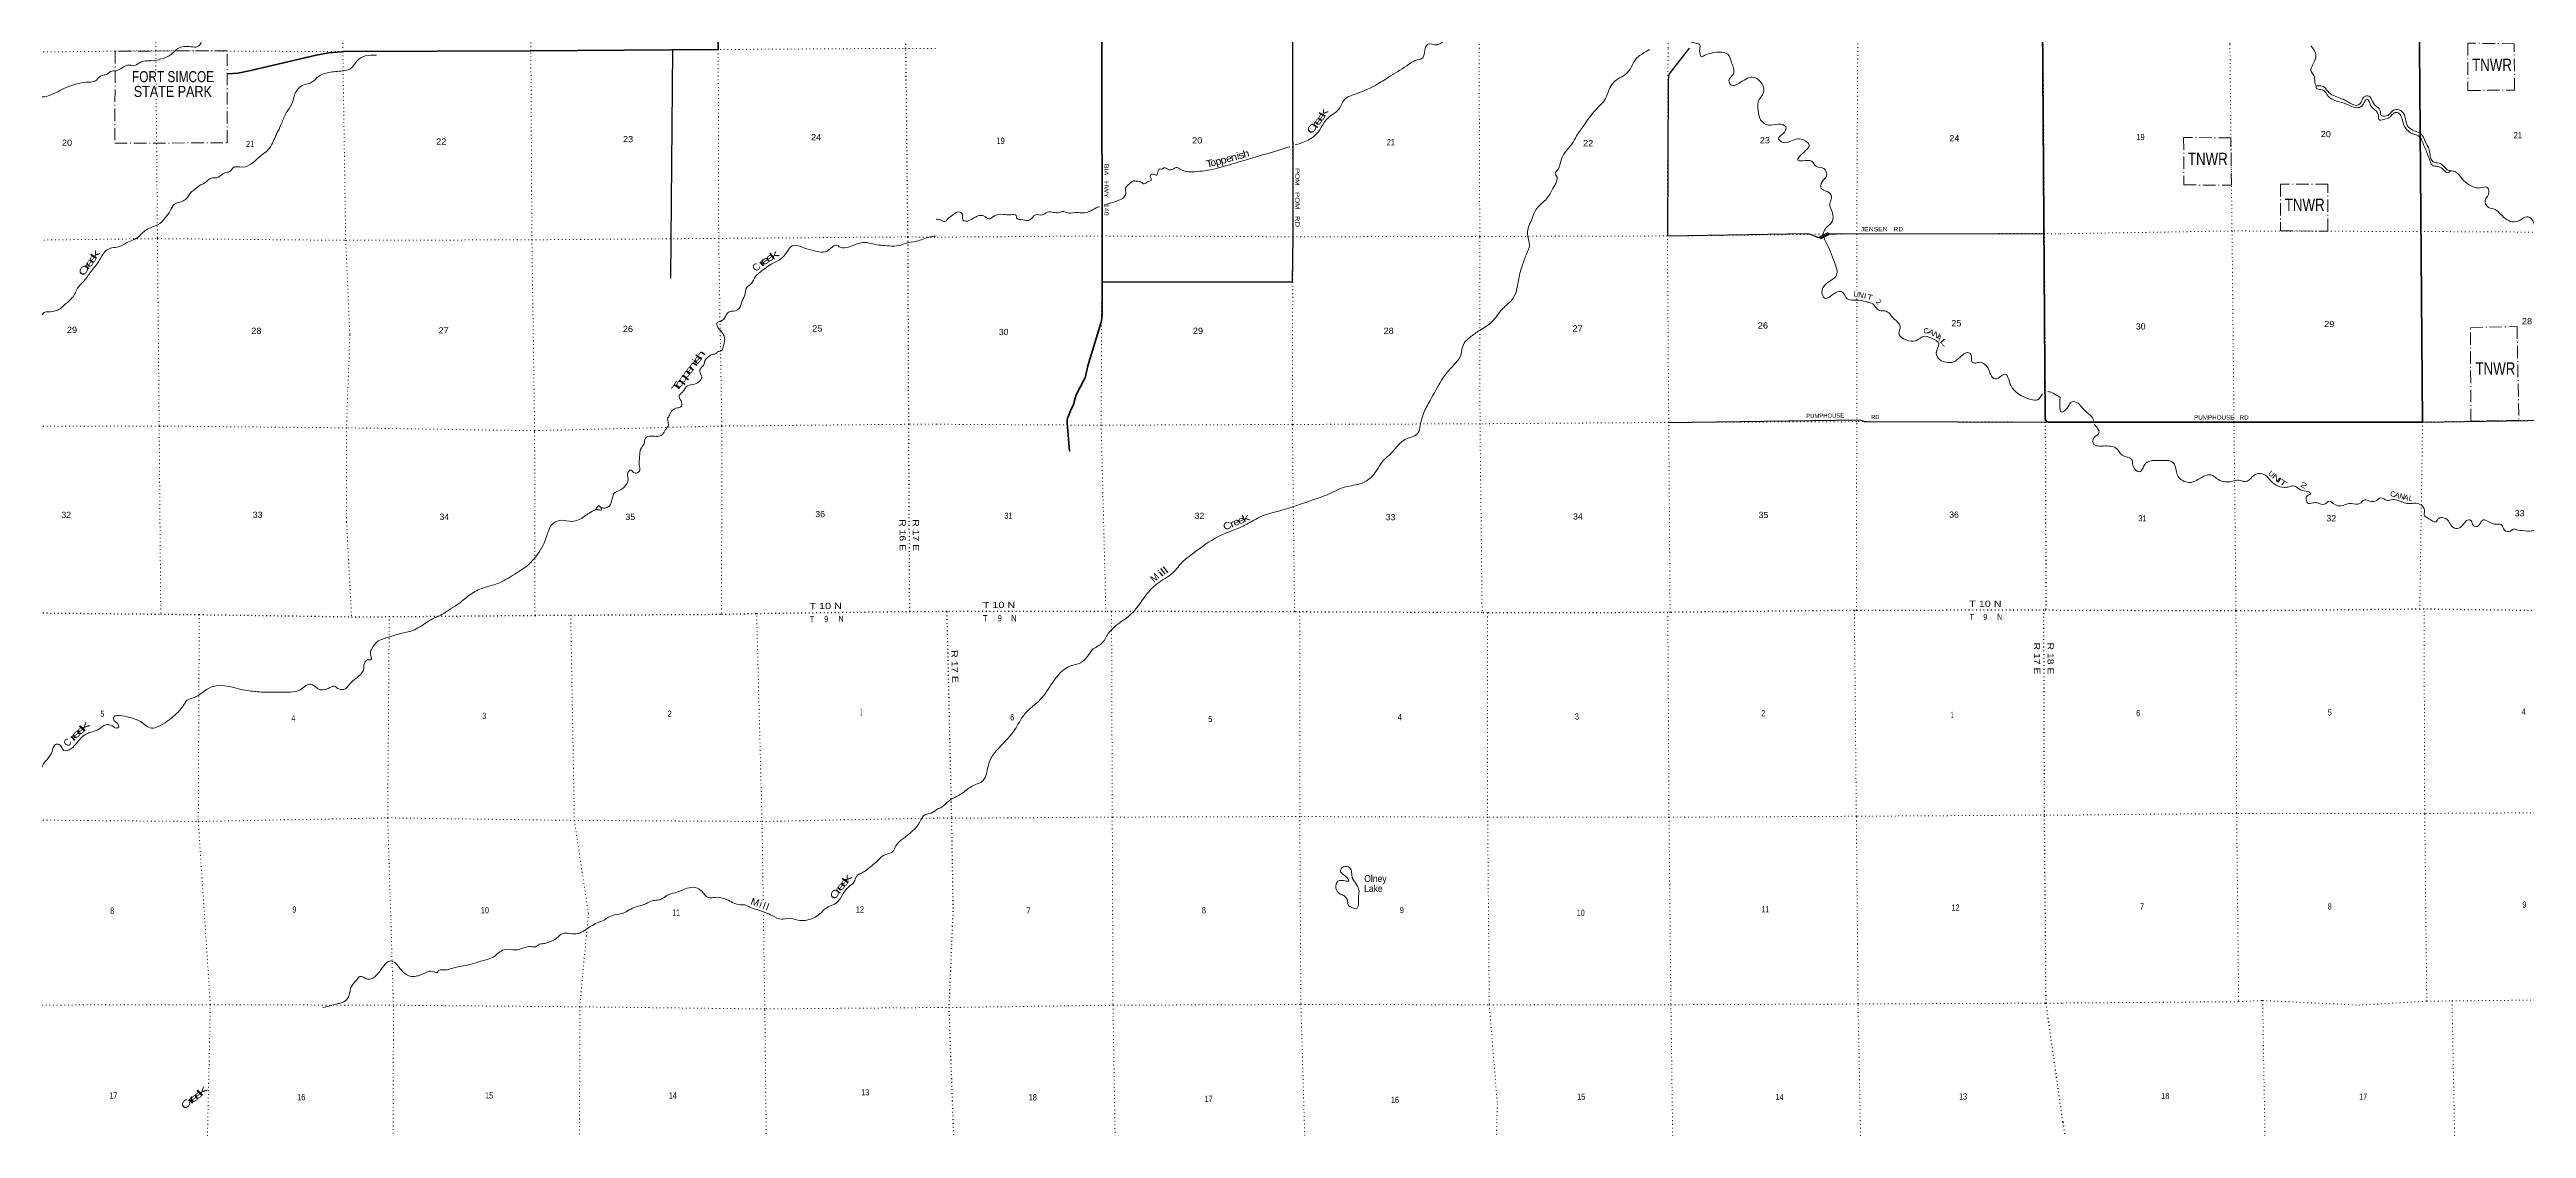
# Model space of a CAD drawing. Header units: feet. Extents: x -2 to 285336, y -549186 to -364975.
# Drawn here: x 38339 to 108175, y -452875 to -422480 of the extents above; entities that cross this region are included whole.
import ezdxf
from ezdxf.enums import TextEntityAlignment as Align

# ---------------------------------------------------------------- set-up
doc = ezdxf.new("R2010")
doc.units = ezdxf.units.FT
doc.header["$LTSCALE"] = 70
doc.linetypes.add('DOT_DASHED', pattern=[7.7, 5, -1.2, 0.3, -1.2])
doc.linetypes.add('DOTTED', pattern=[1.5, 0.3, -1.2])
for name, color, linetype, lineweight in [('26', 7, 'Continuous', 40), ('27', 7, 'Continuous', 13), ('29', 7, 'Continuous', 25), ('31', 7, 'Continuous', 13), ('39', 7, 'Continuous', 13), ('41', 7, 'Continuous', 13), ('44', 7, 'DOT_DASHED', 13), ('6', 7, 'DOTTED', 25), ('7', 7, 'DOTTED', 13)]:
    doc.layers.add(name, color=color, linetype=linetype, lineweight=lineweight)
doc.layers.add('30', color=7, linetype='Continuous')

msp = doc.modelspace()

# ---------------------------------------------------------------- linework, layer by layer
at = {"layer": '26'}
for points in [[(43351.69, -423167.49), (43645.02, -423142.25), (44018.34, -423072.87), (45852.25, -422635.92), (46207.74, -422569.01), (46568.27, -422539.62), (46623.19, -422538.47), (51909.78, -422513.09), (57192.62, -422479.63), (57165.82, -417179.27), (57144.44, -412020.47)], [(67999.46, -411991.47), (68014.22, -429924.82), (68010.82, -430033.43), (68001.44, -430110.65), (67983.57, -430188.42), (67608.66, -431391.06), (67557.85, -431642.72), (67544.49, -431702.67), (67514.42, -431777.69), (67287.83, -432207.31), (67267.79, -432262.26), (67206.99, -432477.23), (67121.64, -432660.71), (67054.28, -432827.99), (67041.26, -432865.25), (67031.52, -432913.02), (67027.62, -432953.97), (67029.19, -433009.12), (67097.87, -433788.96), (67089.8, -433782.97)], [(94467.64, -411898.01), (94608.05, -432880.25), (94610.99, -432902.83), (94620.73, -432922.32), (94656.68, -432954.37), (94700.62, -432973.02), (94759.27, -432979.93), (95024.11, -432982.14)], [(95024.11, -432982.14), (105245.55, -432973.85), (105078.38, -411850.04)]]:
    msp.add_lwpolyline(points, dxfattribs=at)
at = {"layer": '29'}
msp.add_line((55903.48, -422486.47), (55843.52, -428924.39), dxfattribs=at)
for points in [[(68007, -421154.79), (73306.62, -421114.23), (73329.87, -421124.07), (73344.91, -421148.14), (73357.77, -421243.85), (73381.1, -422412.75), (73393.8, -427738.05), (73375.64, -429035.34), (68013.49, -429034.48)], [(84570.51, -422437.01), (84006.6, -423164.43), (83983.86, -423238.27), (83978.48, -423371.59), (83953.88, -427731.3), (87914.27, -427663.04), (87953.66, -427668.84), (87978.46, -427677.12), (88056.82, -427711.27), (88155.12, -427760.6), (88182.92, -427767.37), (88237.5, -427774.12), (88275.4, -427771.13), (88290.8, -427768.49), (88303.2, -427764.36), (88381.01, -427719.61), (88424.24, -427698.93), (88480.6, -427677.12), (88493.4, -427673.36), (88534.56, -427669.26), (88700.1, -427671.1), (94573.15, -427664.94)], [(105245.55, -432973.85), (110586.17, -432891.87), (112497.39, -432884.93), (112515.86, -432879.93), (112530.14, -432868.65), (112545.59, -432842.75), (112585.52, -432685.85), (112689.67, -432448.57), (112715.83, -432413.6), (112737.63, -432387.28), (112812.17, -432336.08), (112866.94, -432303.04), (112905.27, -432288.74), (112944.83, -432279.95), (112974.44, -432278.21), (113005.26, -432278.97), (113089.71, -432290.25)], [(83991.43, -432984.39), (89363.12, -432913.19), (89446.2, -432925.92), (89501.44, -432955.31), (89567.59, -432961.33), (94703.28, -432973.36)]]:
    msp.add_lwpolyline(points, dxfattribs=at)
at = {"layer": '31'}
for p, q in [((88248.93, -427744.12), (88473.03, -427633.31)), ((88473.03, -427633.31), (88506.25, -427700.55))]:
    msp.add_line(p, q, dxfattribs=at)
msp.add_lwpolyline([(88506.25, -427700.55), (88282.14, -427811.35), (88248.93, -427744.12)], dxfattribs=at)
msp.add_lwpolyline([(88259.64, -427747.74), (88469.4, -427644.03), (88495.53, -427696.92), (88285.76, -427800.62)], close=True, dxfattribs=at)
at = {"layer": '39'}
for points in [[(76774.3, -411963.66), (76686.99, -412374.77), (76634.48, -412922.19), (76819.63, -412960.38), (77304.67, -412920), (77769.64, -412736.74), (78188.32, -412553.49), (78431.83, -412589.65), (78554.58, -412629.87), (78699.44, -412764.67), (78705.38, -413068.56), (78721.35, -413467.03), (78765.56, -413692.42), (78707.13, -413875.57), (78280.47, -413853.54), (78018.85, -413823.42), (77962.43, -414010.6), (77745.02, -414177.7), (77567.83, -414421.26), (77752.93, -414608.37), (78020.57, -414702.89), (78141.33, -414692.79), (78205.69, -414813.53), (78483.19, -415552.04), (78503.26, -415729.14), (78485.1, -415872.03), (78672.27, -415878.02), (78895.7, -415771.3), (79141.27, -415664.57), (79280.11, -415728.93), (79463.19, -415940.2), (79392.65, -416244.11), (79293.98, -416415.19), (79332.14, -416654.67), (79261.62, -416884.12), (79080.44, -417055.23), (79170.97, -417155.83), (79470.89, -417014.87), (79702.33, -417045), (79792.78, -417389.11), (79903.36, -417735.24), (79927.38, -418137.73), (79732.14, -418210.23), (79573.08, -418387.37), (79480.38, -418763.74), (79379.73, -418852.31), (79214.64, -419021.41), (78858.37, -419150.3), (78741.58, -419351.58), (78594.63, -419424.07), (78483.91, -419520.7), (78602.6, -419687.71), (78882.39, -419550.78), (79015.19, -419639.3), (79206.22, -420144.39), (79433.59, -420305.33), (79858.27, -420230.75), (80246.74, -420097.82), (80407.74, -420111.87), (80546.57, -420228.56), (80709.6, -420210.4), (80894.83, -419988.98), (81033.72, -419910.46), (81131.88, -420088.69), (81183.57, -420207.2), (81454.31, -420037.13), (81611.3, -420006.9), (81905.07, -420210.09), (81921.11, -420399.26), (82076.03, -420560.22), (82118.22, -420767.5), (82214.82, -420801.68), (82303.45, -420546.07), (82382.02, -420326.69), (82512.84, -420298.48), (82768.43, -420320.55), (82931.47, -420262.14), (83150.8, -420394.91), (83229.22, -420600.17), (83192.95, -420757.15), (83269.37, -420914.11), (83629.53, -421195.76), (83879.1, -421185.63), (84160.87, -421153.36), (84380.21, -421249.9), (84500.87, -421521.56), (84470.54, -421954.26), (84563.03, -422248.06), (84873.08, -422359.78), (84860.8, -422521.68), (84909.05, -422684.68)], [(82321.56, -416424.93), (82338.98, -416515.02), (82113.49, -416768.65), (82022.85, -416982), (81990.59, -417157.1), (81805.38, -417322.17), (81604.05, -417537.56), (81557.72, -417680.46), (81447.02, -417690.56), (81384.68, -417555.73), (81290.08, -417577.9), (81225.64, -417680.55), (81135.06, -417728.87), (81034.38, -417887.89), (80678.11, -418018.8), (80432.5, -418262.37), (80231.11, -418650.84), (80148.47, -419043.3), (79943.11, -419284.85), (79810.23, -419421.74), (79798.05, -419757.83), (79731.53, -420077.83), (79659.06, -420128.17), (79518.19, -420098.02), (79469.85, -420206.7), (79385.26, -420391.88), (79363.08, -420516.66), (79250.37, -420546.87), (79167.84, -420599.22), (79045.04, -420681.77), (78932.33, -420709.97), (78817.57, -420846.85), (78682.71, -420887.14), (78497.52, -420987.81), (78416.96, -421158.89), (78320.32, -421287.72), (77963.96, -421676.23), (77714.27, -422080.81), (77585.4, -422286.11), (77444.5, -422350.55), (77201.17, -422325.3), (77115.02, -422501.99), (77053.94, -422708.88), (76838.57, -422791.45), (76665.45, -422894.13), (76150.12, -423224.32), (75785.77, -423447.8), (75332.87, -423667.28), (75087.31, -423757.91), (74861.86, -423876.71), (74739.03, -424082.02), (74620.24, -424230.97), (74433.02, -424359.82), (74052.48, -424863.05), (73734.43, -425070.42), (73460.86, -425167.32)], [(45587.5, -420254.14), (45439.35, -420422.75), (45178.86, -420537.27), (44980.36, -420527.37), (44751.85, -420563.62), (44411.25, -420742.39), (44198.95, -420919.07), (43976.46, -420959.34), (43754.04, -421049.76), (43708.19, -421256.43), (43552.1, -421489.25), (43365.78, -421591.68), (43247.69, -421746.23), (43089.52, -421920.88), (42895.13, -421987.2), (42702.76, -422061.56), (42622.82, -422260.22), (42512.72, -422396.71), (42332.29, -422400.84), (41953.43, -422451.24), (41765.18, -422617.87), (41540.77, -422728.35), (41200.03, -422796.78), (40981.51, -422804.95), (40861.29, -422863.2), (40763.12, -422919.44), (40534.57, -422921.59), (40388.3, -422991.9), (40217.99, -423076.27), (40061.64, -423100.45), (39965.5, -423172.73), (39845.24, -423200.89), (39749.06, -423247.1), (39632.93, -423363.53), (39448.52, -423397.75), (38803.14, -423548.63), (38568.72, -423667.15), (38302.22, -423781.67), (38089.73, -423807.89), (37879.13, -423741.82), (37716.84, -423824.17), (37580.63, -423914.54), (37370.09, -423894.61), (37229.77, -423912.76), (37051.46, -424009.17), (36875.03, -424015.3), (36696.62, -424031.46), (36376.03, -424180.13), (36239.76, -424234.38), (36059.37, -424274.62), (35915.19, -424403.11), (35748.99, -424565.72), (35626.77, -424627.99), (35476.38, -424614.04), (35133.48, -424562.1), (34660.35, -424580.45), (33866.44, -424597.01), (33461.39, -424551.13), (32895.8, -424384.97), (32468.62, -424270.89), (32203.83, -424158.71), (31967.29, -424192.97), (31792.9, -424219.16), (31661.96, -424201.38)], [(83452.7, -422481.07), (83252.72, -422594.55), (83031.28, -422791.84), (82910.45, -423021.29), (82747.37, -423200.45), (82552.11, -423309.17), (82304.47, -423621.18), (82209.8, -423860.69), (81923.9, -424184.78), (81595.71, -424623.59), (81394.36, -424913.44), (81255.41, -425148.94), (81072.2, -425372.38), (80957.41, -425597.81), (80862.73, -425865.5), (80796.27, -426000.35), (80830.47, -426044.62), (80826.39, -426197.57), (80725.7, -426390.8), (80548.5, -426682.66), (80270.67, -426956.43), (80119.62, -427284.51), (80006.79, -427664.9), (80063.04, -427996.95), (79986.49, -428222.37), (79871.67, -428534.34), (79760.85, -428932.84), (79686.26, -429313.22), (79537.24, -429566.84), (79287.61, -429802.37), (79007.75, -430152.62), (78655.47, -430392.2), (78391.76, -430583.45)], [(102094.33, -422374.84), (102235.79, -422623.61), (102156.56, -422899.95), (102104.56, -423097.57), (102184.44, -423215.26), (102206.46, -423375.84), (102244.32, -423514.12)], [(47557.66, -422635), (47240.7, -422659.16), (47008.19, -422797.09), (46820.01, -423019.9), (46553.45, -423086.27), (46166.57, -423136.67), (45920.1, -423241.15), (45747.88, -423393.73), (45477.33, -423486.19), (45259.11, -423729.08), (45169.24, -424005.99), (45013.19, -424264.89), (44877.24, -424563.9), (44687.3, -424975.29), (44483.24, -425322.5), (44309, -425461.03), (43780.12, -425790.39), (43511.5, -425814.63), (43423.41, -425915), (43319.19, -425943.15), (43221.01, -425983.34), (43052.73, -426091.78), (42930.44, -426093.87), (42798.21, -426164.17), (42704.08, -426244.48), (42595.88, -426294.7), (42437.65, -426419.18), (42325.49, -426505.52), (42193.39, -426686.16), (42115.27, -426738.38), (42011.06, -426776.56), (41862.78, -426834.83), (41740.72, -427021.49), (41602.63, -427222.2), (41382.35, -427418.94), (41139.88, -427517.4), (41003.66, -427607.77), (40847.47, -427754.32), (40504.86, -427929.08), (40278.45, -428039.56), (40094.03, -428063.76), (39945.75, -428132.06), (39749.62, -428405.03), (39527.46, -428708.11), (39333.32, -428971.04), (39223.21, -429093.49), (39127.11, -429199.88), (39057.14, -429354.4), (38979.09, -429468.81), (38792.87, -429647.48), (38546.5, -429828.19), (38366.1, -429864.42), (38191.7, -429886.6), (38069.57, -430013.07), (37819.04, -430077.42), (37315.68, -429975.43), (37087.08, -429941.47), (36946.71, -429915.48), (36726.2, -429943.71), (36204.91, -429927.99), (36052.74, -430082.56), (35848.49, -430277.29), (35473.79, -430446.05), (35273.4, -430524.42), (35018.82, -430556.69), (34706.25, -430703.34), (34574.08, -430823.79), (34257.42, -430918.29), (33944.83, -431050.9), (33636.38, -431285.82), (33419.98, -431392.28), (33187.72, -431629.16), (33049.65, -431835.89), (32941.69, -432080.72), (32727.43, -432283.48), (32511.12, -432454.14), (32292.71, -432548.57), (32024.26, -432715.26), (31853.86, -432725.4), (31755.59, -432703.39), (31674.39, -432732.19)], [(84909.05, -422684.68), (85114.36, -422602.11), (85422.3, -422549.71), (85653.73, -422614.05), (85764.34, -422851.49), (85814.55, -423165.43), (85689.71, -423352.63), (85737.98, -423471.35), (86013.72, -423400.84), (86390.12, -423263.89), (86524.94, -423334.29), (86663.69, -423680.41), (86512.66, -423958.17), (86514.6, -424193.63), (86578.91, -424457.26), (86802.26, -424608.14), (87073.97, -424581.9), (87291.3, -424652.28), (87206.71, -424855.57), (87087.92, -424994.46), (87216.69, -425095.05), (87589.05, -425002.38), (87774.2, -425018.43), (87953.27, -425175.36), (87848.57, -425326.32), (87637.16, -425604.1), (87840.43, -425610.09), (88017.53, -425622.12), (88160.37, -425779.06), (88363.62, -425831.33), (88442.05, -426036.58), (88315.2, -426205.67), (88288.98, -426386.8), (88453.98, -426479.33), (88584.75, -426636.27), (88536.39, -426799.3), (88604.73, -427079.02), (88602.64, -427322.53), (88401.31, -427539.93), (88348.94, -427676.8), (88425.34, -427902.18), (88664.65, -428479.7), (88724.91, -428837.91), (88435.02, -429077.48), (88308.15, -429327.06), (88382.56, -429482), (88752.93, -429308.83), (88901.86, -429326.9), (88996.4, -429475.8), (89342.54, -429540.11), (89600.14, -429592.37), (89710.82, -429624.54), (89934.15, -429829.76), (90093.14, -429843.8), (90342.62, -430065.11), (90517.65, -430276.38), (90481.36, -430477.64), (90680.54, -430658.71), (90960.29, -430682.79), (91177.68, -430559.97), (91382.95, -430602.18), (91608.31, -430775.2), (91537.8, -430990.55), (91580, -431163.62), (91813.42, -431290.34), (92018.71, -431280.23), (92270.34, -431088.97), (92457.53, -431022.51), (92509.85, -431070.8), (92548.01, -431286.12), (92642.6, -431312.26), (92769.4, -431290.09), (92994.75, -431457.07), (93069.16, -431640.19), (93197.92, -431760.9), (93499.85, -431632.02), (93554.16, -431716.54), (93634.6, -431935.88), (94200, -432336.22), (94389.18, -432344.22), (94531.56, -432175.41)], [(102243.72, -423511.91), (102413.33, -423512.17), (102518.83, -423585.33), (102606.61, -423690.87), (102784.93, -423795.36), (103138.89, -423948.09), (103411.75, -424049.48), (103517.41, -423965.84), (103582.12, -423822.35), (103730.68, -423792.49), (103814.39, -423894.06), (103925.13, -424069.69), (104022.63, -424146.97), (104057.79, -424226.98), (104083.24, -424337.26), (104137.81, -424356.73), (104296.26, -424312.69), (104401.63, -424204.92), (104527.96, -424167.27), (104706.26, -424269.76), (104773.07, -424474.05), (104851.81, -424666.13), (105009.96, -424766.84), (105210.27, -424859.02), (105311.14, -425050.85), (105434.96, -425310.77), (105531.29, -425629.31), (105573.88, -425656.96), (105753.35, -425689.07), (105863.29, -425796.36), (105940.55, -425863.82), (106031.5, -425896.95)], [(106031.5, -425896.95), (105951.68, -425954.16), (105825.75, -425855.1), (105665.8, -425772.51), (105512.46, -425738.09), (105475.46, -425672.17), (105367.38, -425381.91), (105243.09, -425081.79), (105173.06, -424945.89), (104972.76, -424853.71), (104751.33, -424677.35), (104649.31, -424389.03), (104537.03, -424253.62), (104446.61, -424264.71), (104329.21, -424376.64), (104155, -424449.01), (104016.19, -424452.62), (104005.25, -424378.37), (103975.65, -424258.08), (103902.25, -424176.51), (103802.66, -424093.22), (103722.09, -423917.23), (103673.31, -423875.58), (103623.55, -423922.39), (103528.81, -424078.29), (103386.4, -424118.13), (103101.5, -424018.89), (102585.67, -423791.63), (102479.38, -423652.13), (102378.21, -423605.05), (102253.06, -423572.32), (102244.32, -423514.12)], [(73305.23, -425216.97), (73303.69, -425217.44), (72081.93, -425586.05), (71661.26, -425708.93), (70989, -425882.18), (70689.12, -425916.47), (70234.3, -425856.21), (70099.47, -425805.94), (70020.96, -425850.23), (69918.32, -425866.36), (69825.75, -425826.13), (69755.31, -425816.09), (69713.04, -425852.33), (69644.61, -425844.29), (69594.28, -425898.65), (69556, -426017.39), (69451.36, -425989.25), (69376.88, -426025.49), (69394.95, -426164.35), (69296.32, -426210.66), (69205.73, -426263.01), (69107.13, -426212.72), (68988.4, -426186.59), (68893.81, -426182.59), (68813.29, -426234.94), (68762.96, -426283.25), (68686.46, -426355.72), (68674.31, -426573.08), (68587.74, -426673.72), (68344.18, -426778.44), (68075.44, -426864.43)], [(106031.5, -425896.95), (106154.49, -425917.64), (106360.16, -426122.34), (106761.54, -426371.02), (106860.25, -426379.93), (107061.21, -426357.51), (107098.03, -426578.23), (107011.1, -426713.92), (107102.15, -426925.98), (107294.01, -426984.07), (107399.65, -427069.3), (107779.04, -427330.29), (108005.78, -427275.41), (108187.88, -427188.87), (108268.6, -427208.04), (108410.14, -427435.59), (108657.99, -427633.77), (108923.93, -427660.86), (109081.67, -427556.51), (109182.74, -427595.55), (109321.67, -427601.99), (109377.34, -427545.05), (109404.28, -427271.33), (109587.01, -427068.18), (109828.49, -426898.53), (109915.98, -426979.95), (110155.21, -427129.98), (110420.73, -427120.88), (110498.8, -427256.69), (110567.32, -427434.82), (110727.08, -427501.33), (111006.93, -427343.3), (111236.58, -427364.77), (111330.87, -427510.44), (111393.54, -427704.73), (111647.89, -427772.16), (112107.2, -427815.1), (112329.17, -427866.82), (112724.54, -427777.82), (112946.97, -427698.86), (113041.37, -427683.7), (113102.06, -427750.28), (113197.53, -428126.19), (113216.56, -428544.14), (113248.59, -428577.43)], [(67001.7, -427072.62), (66915.16, -427042.45), (66814.53, -427068.64), (66651.51, -427068.68), (66468.36, -427064.71), (66327.46, -427139.21), (66144.32, -427135.23), (65961.12, -427288.23), (65777.98, -427274.19), (65604.92, -427223.92), (65590.85, -427157.51), (65439.91, -427135.41), (65238.66, -427125.4), (64981.04, -427165.72), (64822.01, -427250.29), (64691.22, -427169.82), (64542.3, -427157.79), (64338.99, -427258.47), (64117.59, -427300.79), (64075.36, -427204.2), (64075.39, -427123.7), (64011.01, -427061.33), (63797.65, -427143.9), (63648.67, -427266.7), (63584.25, -427327.09), (63453.45, -427280.84), (63334.75, -427257.48)], [(67943.64, -426906.34), (67849.04, -426939.57), (67645.73, -427044.27), (67478.67, -427080.54), (67309.62, -427070.52), (67080.18, -427088.7), (67001.7, -427072.62)], [(63333.32, -427728.69), (63161.88, -427758.13), (62785.11, -427878.75), (62488.46, -427933.1), (62290.06, -428001.44), (62007.38, -428011.65), (61552.21, -427957.77), (61339.63, -427913.77), (60864.64, -428044.48), (60640.1, -428050.64), (60509.7, -427988.53), (60309.39, -428125.08), (60098.96, -428189.41), (59844.27, -428133.4), (59693.85, -428097.39), (59517.34, -428031.3), (59278.73, -428007.37), (59132.59, -428177.99), (58954.41, -428376.72), (58707.98, -428517.31), (58331.41, -428788.39), (58241.3, -428876.72), (58127.27, -429069.39), (58017.11, -429157.73), (57933.24, -429416.58), (57845.27, -429613.25), (57811.34, -429731.63), (57623.03, -429850.12), (57496.74, -429866.25), (57410.68, -429978.65), (57256.5, -430137.24), (57166.33, -430171.4), (57184.55, -430309.82), (57305.02, -430452.18), (57375.44, -430648.74), (57331.6, -430857.42), (57275.61, -430969.8), (57193.43, -430989.91), (57127.34, -431040.11), (57037.15, -431068.26), (56892.91, -431154.61), (56818.85, -431246.95), (56784.91, -431365.33), (56684.82, -431481.76), (56693.01, -431618.17), (56731.19, -431686.36), (56675.22, -431812.79), (56524.97, -431905.17), (56324.53, -431949.43), (56178.42, -432138.11), (56088.32, -432234.46), (56142.64, -432380.88), (56156.86, -432529.33), (56030.62, -432577.56), (55904.38, -432637.82), (55818.36, -432780.32), (55766.36, -432886.68), (55786.62, -433051.18), (55708.61, -433187.65), (55612.55, -433330.15), (55488.31, -433380.38), (55291.82, -433368.47), (55143.53, -433426.75), (55099.63, -433585.26), (55001.58, -433739.8), (54975.78, -433940.44), (54964.06, -434185.2), (54978.29, -434343.68), (54906.2, -434405.92), (54805.94, -434393.95), (54719.64, -434323.79), (54643.54, -434394.05), (54653.84, -434606.7), (54535.81, -434811.41), (54419.63, -434895.74), (54259.35, -434982.11), (54209.39, -435106.53), (54113.46, -435343.32), (53991.23, -435397.57), (53881.47, -435384.35)], [(78391.76, -430583.45), (78222.64, -430754.56), (78107.8, -431138.98), (77932.63, -431364.43), (77701.1, -431632.15), (77286.28, -432326.57), (77098.99, -432686.86), (76984.15, -433079.33), (76917.67, -433288.65), (76513.07, -433492.02), (76333.9, -433665.14), (76132.56, -433890.59)], [(94676.01, -432114.91), (94741.45, -432124.76), (94918.53, -432213.27), (95024.39, -432280.04)], [(95023.67, -432279.59), (95081.87, -432696.46), (95255.71, -432534.97), (95362.79, -432401.05), (95445.31, -432402.11), (95742.3, -432672.1), (95960.21, -432890.72), (95970.94, -432928.2)], [(95984.52, -433037.25), (96067.64, -433126.71), (96121.9, -433290.94), (95974.56, -433423.31), (95978.71, -433604.2), (96142.26, -433650.56), (96532.95, -433676.21), (96618, -433721.46), (96777.17, -433908.6), (97056.55, -434050.13), (97076.27, -434186.61), (97101.18, -434250.65), (97265.63, -434373.4), (97351.24, -434296.02), (97412.09, -434166.65), (97561.9, -434072.44), (97815.29, -434059.46), (98216.45, -434119.17), (98290.93, -434291.2), (98331.11, -434455.59), (98482.02, -434624.73), (98657.71, -434676.98), (98882.36, -434616.09), (99279.01, -434464.75), (99361.98, -434504), (99491.87, -434596.99), (99868.76, -434646.92), (100059.5, -434610.55), (100233.03, -434650.76), (100359.22, -434601.06), (100534.49, -434448.25), (100820.55, -434475.11), (100928.55, -434588.45), (101341.78, -434818.9), (101478.36, -434797.22), (101608.84, -434769.58), (101805.36, -434881.9), (102025.38, -434939.68), (102092.38, -434989.16), (102016.44, -435034.27), (101963.5, -435151.48), (102027.25, -435267.35), (102216.05, -435237.02), (102353.39, -435279.67), (102508.27, -435273.86), (102612.11, -435206.32), (102723.53, -435269.36), (103003.89, -435324.43), (103172.26, -435268.21), (103424, -435285.4), (103510.07, -435246.21), (103619.75, -435162.52), (103748.97, -435199.23), (103945.99, -435182.88), (104061.83, -435109.17), (104251.84, -435181.36), (104400.47, -435157.53), (104567.84, -435187.77), (104900.88, -435272.38), (105106.05, -435265.99), (105243.85, -435346.83), (105301.64, -435468.79), (105297.31, -435613.59), (105423.06, -435696.58), (105617.28, -435784.8), (105702.68, -435689.33), (105805.06, -435668.04), (105973.1, -435754.56), (106069.48, -435906.24), (106180.92, -435971.3), (106345.31, -435919.14), (106548.33, -435729.83), (106600.78, -435741.29), (106652.42, -435853.27), (106761.9, -435922.37), (106871.46, -435828.63), (106956.86, -435733.16), (107096.19, -435773.77), (107324.55, -435855.57), (107461.46, -435862.03), (107555.87, -436017.75), (107727.25, -436045.93), (107801.1, -435994.81), (107920.12, -436019.58)], [(76150.68, -433876.5), (75961.45, -434041.57), (75629.22, -434502.52), (75343.37, -434691.77), (74850.25, -434808.63), (74383.27, -435012.02), (74039.07, -435140.91), (73024.63, -435471.22), (72450.98, -435656.52), (72044.37, -435882.03), (71629.72, -436053.2), (71188.9, -436256.58), (70524.6, -436717.62), (70305.17, -436892.76), (70007.2, -437226.92), (69576.41, -437522.87), (69248.25, -437855.02), (68827.45, -438390.46), (68187.27, -438936.01), (68002.02, -439213.79), (67738.31, -439392.97), (67601.4, -439580.17), (67408.13, -439755.31), (67128.36, -439845.94), (66625.06, -440306.94), (66262.63, -440804.12), (65996.9, -441035.63), (65781.48, -441271.15), (65525.74, -441687.8), (65048.59, -442215.2), (64871.4, -442470.84), (64762.6, -442843.18), (64665.92, -443068.61), (64370.02, -443219.62), (64076.12, -443429), (63651.38, -443682.69), (63491.87, -443825.4), (63377.11, -443870.78)], [(53749.22, -435429.42), (53554.34, -435540.28), (53271.88, -435719.02), (53055.42, -435773.32), (52778.71, -435739.39), (52536.23, -435827.82), (52388.2, -436090.73), (52256.33, -436443.9), (52098.27, -436700.8), (51850.02, -436983.83), (51453.4, -437256.92), (50970.57, -437526.06), (50569.74, -437644.68), (50203.09, -437833.5), (49900.66, -438074.44), (49648.25, -438239.11), (49329.72, -438431.91), (49193.47, -438494.18), (48971.08, -438620.72), (48572.4, -438847.67), (48233.68, -438934.15), (47800.8, -439064.83), (47606.42, -439141.19), (47430.25, -439349.95), (47390.33, -439486.4), (47396.58, -439672.97), (47302.36, -439675.04), (47214.27, -439773.39), (47188.43, -439953.97), (47122.41, -440066.36), (46820.02, -440335.38), (46637.79, -440506.02), (46471.36, -440482.06), (46365.01, -440411.91), (46194.68, -440480.23), (45891.95, -440484.43), (45697.31, -440358.17), (45567.05, -440400.38), (45404.8, -440520.86), (45142.24, -440583.21), (44777.36, -440587.46), (44254.07, -440577.76), (44125.74, -440565.81), (43919.21, -440541.87), (42916.63, -440434.17), (42762.35, -440512.51), (42519.98, -440683.19), (42387.73, -440745.47), (42223.42, -440809.77), (42105.33, -440970.34), (41865.09, -441237.32), (41658.79, -441401.96), (41400.36, -441554.6), (41213.95, -441594.84), (40898.95, -441408.46), (40602.08, -441296.31), (40303.28, -441240.32), (40164.98, -441272.51), (40139.01, -441340.74), (40211.29, -441426.96), (40273.53, -441497.14), (40287.66, -441565.34), (40221.54, -441597.48), (40103.16, -441531.35), (39922.69, -441505.38), (39746.4, -441615.84), (39347.64, -441778.59), (39113.35, -442005.44), (38939.15, -442180.09), (38742.73, -442224.36), (38610.19, -442055.92), (38501.93, -442058), (38409.96, -442256.67), (38251.88, -442499.52), (38115.84, -442728.31), (38037.95, -442963.09), (37905.7, -443019.34), (37777.47, -443087.64), (37528.81, -443047.67), (37416.75, -443212.25), (37314.73, -443390.87), (37102.42, -443553.51), (36826.1, -443832.54), (36810.07, -443840.58), (36505.66, -444099.57), (36309.23, -444141.83), (36150.72, -444045.63), (35779.76, -444003.74), (35567.46, -444168.38), (35333.06, -444306.96), (35170.77, -444387.31)], [(53881.47, -435384.35), (53822.74, -435335.48), (53776.68, -435375.63), (53748.67, -435425.81), (53782.79, -435449.86), (53846.94, -435449.82), (53887.05, -435457.82), (53895, -435403.65), (53880.94, -435383.59)], [(107920.12, -436019.58), (108200.13, -436044.49), (108449.21, -436007.44), (108557.48, -435974.02), (108661.76, -436113.55), (108780.14, -436084.04), (108902.2, -436026.34), (109103.41, -436024.01), (109372.88, -436008.84), (109734.93, -436165.49), (109932.94, -436233.57), (110056.33, -436117.56), (110198.69, -436073.69), (110402.19, -436095.47), (110712.61, -436140.14), (110842.76, -436255.24), (111048.03, -436256.89), (111344.75, -436333.88), (111579.69, -436461.84), (111692.2, -436446.47), (111941.93, -436463.7), (112162.82, -436254.08), (112279.15, -436051.69), (112565.83, -435791.06), (112873.95, -435640.74), (112942.02, -435611.81)], [(63377.31, -443870.65), (63196.59, -443990.25), (63022.22, -444032.49), (62878.13, -444239.22), (62705.99, -444462.02), (62323.46, -444777.24), (62201.34, -444913.74), (62123.35, -445072.28), (61910.94, -445158.68), (61702.63, -445317.3), (61456.3, -445528.11), (61278.03, -445656.62), (61095.73, -445769.08), (61017.75, -445935.65), (60905.61, -446038.03), (60717.42, -446254.82), (60517.28, -446527.79), (60328.94, -446618.19), (60192.71, -446702.54), (60006.47, -446871.18), (59840.18, -446961.56), (59441.27, -447009.97), (59154.5, -446955.98), (58982.11, -446980.17), (58715.34, -446880.03), (58308.14, -446719.79), (58133.64, -446661.72), (57945.08, -446579.59), (57814.75, -446575.66), (57425.61, -446421.43), (57116.79, -446365.46), (56914.3, -446371.6), (56727.62, -446195.18), (56547.05, -446088.96), (56314.5, -446109.17), (55985.86, -446233.77), (55741.37, -446314.17), (55587.12, -446414.58), (55478.89, -446442.74), (55330.56, -446464.9), (55150.22, -446545.26), (54727.38, -446693.99), (54553.08, -446794.41), (54290.52, -446858.78), (54100.14, -446925.1), (53971.93, -447005.43), (53781.57, -447083.8), (53603.25, -447180.21), (53418.95, -447296.69), (53240.63, -447387.08), (52998.03, -447381.21), (52791.54, -447389.37), (52667.36, -447485.75), (52555.2, -447570.08), (52406.91, -447628.35), (52304.7, -447664.53), (52150.35, -447684.69), (52038.17, -447756.99), (51901.83, -447751.05), (51715.43, -447789.29), (51470.9, -447847.63), (51196.21, -447831.75), (51033.91, -447902.07), (50865.67, -448036.6), (50490.92, -448167.24), (50114.14, -448277.82), (49717.28, -448356.31), (49472.75, -448410.64), (49286.36, -448458.91), (49286.36, -448462.92), (49125.95, -448450.98), (48967.6, -448475.16), (48741.17, -448571.6), (48608.87, -448593.75), (48470.51, -448575.79), (48257.79, -448417.43), (48091.14, -448220.93), (47922.65, -448158.85), (47804.47, -448243.18), (47656.35, -448435.87), (47516.22, -448598.46), (47303.79, -448670.82), (47085.16, -448596.73), (47001.08, -448691.08), (46850.95, -448875.74), (46811.03, -449016.2), (46741.11, -449214.86), (46588.89, -449331.32), (46480.66, -449357.47), (46214.1, -449433.87), (46043.73, -449466.08)], [(75265.17, -446179.16), (75188.75, -446006.11), (75078.11, -445831.05), (75049.99, -445660), (75001.73, -445535.23), (74812.56, -445509.12), (74734.03, -445629.89), (74812.49, -445718.42), (74935.22, -445829.08), (74973.43, -445905.54), (74892.93, -445905.56), (74663.49, -445911.66), (74609.09, -446102.86), (74707.66, -446255.79), (74832.42, -446316.13), (74939.03, -446475.09), (74965.16, -446591.81), (75077.84, -446662.21), (75188.53, -446678.29), (75236.85, -446609.85), (75244.94, -446481.05), (75265.17, -446179.16)]]:
    msp.add_spline(points, degree=3, dxfattribs=at)
at = {"layer": '44'}
for points in [[(106521.21, -422299.84), (106526.13, -423630.49), (107841.85, -423624.59), (107827.19, -422314.53)], [(43343.41, -422511.54), (40188.08, -422526.38), (40179.91, -425120.91), (43343.42, -425104.55)], [(99838.87, -424965.87), (98509.03, -424957.65), (98515.7, -426293.86), (99856.36, -426300.13)], [(101236.32, -426269.35), (101240.94, -427589.46), (102570.76, -427593.64), (102573.62, -426271.4)], [(106609.11, -432952.92), (106595.65, -430307.54), (107910.52, -430283.53), (107958.63, -432928.08)]]:
    msp.add_lwpolyline(points, close=True, dxfattribs=at)
at = {"layer": '6'}
for points in [[(62591.9, -438309.09), (62565.13, -433036.82), (62542.37, -427758.53), (62483.48, -422448.16), (62474.76, -417179.9), (62499.41, -415938.52), (62457.02, -412004.63)], [(94467.63, -411898.01), (94503.43, -417081.76), (94539.33, -422408.45), (94573.15, -427664.94), (94607.88, -432973.8), (94626.75, -438275)], [(31681.9, -438330.86), (31911.13, -438338.7), (36183.54, -438333.97), (37312.31, -438343.28), (41474.51, -438386.76), (42559.17, -438398.11), (46853.72, -438459.57), (47916.3, -438456.88), (52026.28, -438420.15), (53032.73, -438415.5), (57287.06, -438388.71), (58275.44, -438366.01), (62591.9, -438309.09), (63363.86, -438307.15)], [(95045.98, -438282.41), (94626.75, -438275), (94568.38, -438277.03), (89287.37, -438280.43), (89224.98, -438280.45), (84030.49, -438336.15), (83966.09, -438342.2), (78882.31, -438351.59), (78729.36, -438343.58), (73593.26, -438324.8), (73442.32, -438316.79), (68282.06, -438316.14), (68121.06, -438312.15), (63635.01, -438315.34), (63363.86, -438307.15)], [(63635.01, -438315.34), (63767.96, -444137.48), (63809.38, -446751.71), (63693.77, -449468.62), (63875.29, -454485.75), (63912.66, -457156.33), (63892.77, -457715.67)], [(95105.46, -452694.18), (94631.19, -449345.78), (94586.63, -444046.87), (94568.38, -438277.03)], [(126727.97, -438179.7), (126559.46, -438178.73), (126450.79, -438177.97), (121295.69, -438213.34), (121197.2, -438222.52), (115920.09, -438150.74), (110619.62, -438314.44), (110533.13, -438317.45), (105287.67, -438245.73), (105167.49, -438246.69), (99984.4, -438296.46), (95045.98, -438282.41)], [(95105.46, -452694.18), (95391.59, -454726.09), (95417.32, -457606.79)]]:
    msp.add_lwpolyline(points, dxfattribs=at)
at = {"layer": '7'}
msp.add_line((41342.26, -423446.51), (41343.38, -423573.12), dxfattribs=at)
for points in [[(52026.28, -438420.15), (52015.64, -433218.09), (51938.62, -427839.53), (51909.78, -422513.09), (51868.93, -417202.71), (51855.96, -412032.89)], [(57144.44, -412020.47), (57173.84, -417183.28), (57192.62, -422479.63), (57205.41, -427800.05), (57292.34, -433086.33), (57287.06, -438388.71)], [(67999.46, -411991.47), (68003.71, -417160.1), (68008.07, -422454.38), (68010.15, -427734.08), (67989.94, -433063.58), (68121.06, -438312.15)], [(73442.32, -438316.79), (73379.63, -433042.04), (73393.68, -427755.66), (73380.86, -422400.7), (73330.45, -417183.52), (73315.52, -411975.14)], [(78653.57, -411957.51), (78637.63, -417180.12), (78643.96, -422446.84), (78664.37, -427769.9), (78670.71, -433022.54), (78729.36, -438343.58)], [(84030.49, -438336.15), (83991.43, -432984.39), (83953.88, -427731.3), (83972.5, -422437.37), (83964.95, -417120.44), (83911.36, -411938.94)], [(89185.71, -411919.1), (89284.22, -417060.6), (89320.57, -422421.23), (89292.58, -427674.61), (89292.14, -429256.77)], [(99796.03, -411875.52), (99809.01, -416947.31), (99813.31, -422334.35), (99873.78, -427590.4), (99928.66, -432981.11), (99984.4, -438296.46), (100003.6, -443999.71), (100060.35, -449304.47)], [(105167.49, -438246.69), (105245.55, -432973.85), (105203.58, -427606.22), (105160.44, -422291.29), (105119.47, -417129.59), (105078.38, -411850.04)], [(41201.02, -412053.93), (41289.05, -417135.24), (41333.99, -422511.82), (41339.62, -423147.96)], [(46547.7, -412041.56), (46542.02, -417262.29), (46608.89, -422538.54), (46687.84, -427854.91), (46805.51, -430521.08), (46710.6, -433137.22), (46711.98, -435791.41), (46853.72, -438459.57)], [(63317.01, -422446.75), (62409.18, -422445.37), (57192.62, -422479.63), (51909.78, -422513.09), (46608.89, -422538.54), (41333.99, -422511.82), (36127.38, -422571.31), (31660.22, -422571.19)], [(41346.06, -423875.62), (41380.84, -427806.14), (41429.67, -433086.42), (41474.51, -438386.76)], [(31667.61, -427940.54), (36077.99, -427871.72), (41380.84, -427806.14), (46687.84, -427854.91), (51938.62, -427839.53), (57205.41, -427800.05), (62542.37, -427758.53), (63334.86, -427765.64)], [(95002.19, -427669.95), (94573.15, -427664.94), (89288.27, -427672.46), (83953.88, -427731.3), (78664.38, -427745.75), (73392.61, -427754.58), (68011.23, -427731.93), (63334.86, -427765.64)], [(126669.28, -427511.43), (126473.23, -427492.5), (121215.75, -427549.15), (115882.95, -427620.15), (110557.6, -427633.96), (105204.66, -427606.22), (99873.78, -427590.4), (95002.19, -427669.95)], [(89292.07, -429495.96), (89291.1, -433009.68), (89287.37, -438280.43)], [(95024.11, -432982.14), (94607.88, -432974.87), (89291.5, -432962.46), (83991.43, -432984.39), (78670.71, -433022.54), (73379.63, -433042.04), (67989.94, -433063.58), (63349.35, -433036.08)], [(95024.11, -432982.14), (99927.58, -432978.95), (105253.98, -432972.44), (110579.89, -432892), (115947.8, -432886.33), (121226.8, -432786.26), (126518.14, -432817.5), (126698.44, -432811.34)], [(63349.35, -433036.08), (62565.13, -433036.82), (57292.34, -433086.33), (52015.64, -433218.09), (46710.6, -433137.22), (41429.67, -433086.42), (36112.7, -433087.81), (31674.68, -433084.21)], [(42559.17, -438398.11), (42532.51, -444228.13), (42871.9, -449389.86), (42756.4, -454724.41), (42664.15, -457764.73)], [(47932.87, -457754.38), (48023.21, -454698.98), (48034.5, -449404.62), (47873.4, -444126.42), (47916.3, -438456.88)], [(53032.73, -438415.5), (53136.33, -444197.29), (53532.62, -446817.13), (53289.37, -449449.42), (53280.08, -454741.77), (53220.09, -457742.78)], [(58460.2, -446432.96), (58427.26, -444228.02), (58275.44, -438366.01)], [(68282.06, -438316.14), (68302.32, -444104.09), (68322.73, -449405.02), (68405.58, -454571.09), (68752.57, -457701.69)], [(73593.26, -438324.8), (73589.37, -444088.61), (73619.85, -449383.5), (73775.13, -454599.87), (74083.89, -457685.18)], [(78882.31, -438351.59), (78886.47, -444107.35), (78931.04, -449392.17), (79159.57, -452183.45), (79084.28, -454709.16), (79363.08, -457667.6)], [(83966.09, -438342.2), (83998.43, -444108.02), (84053.06, -449390.82), (84123.81, -454633.38), (84560.56, -457649.12)], [(89868.24, -457629.04), (89430.97, -454662.17), (89330.05, -449369.31), (89281.46, -444080.47), (89224.98, -438280.45)], [(105364.62, -449291.5), (105306.03, -444000.83), (105287.67, -438245.73)], [(31690.2, -444363.6), (31972.93, -444351.23), (37207.47, -444183.38), (42532.51, -444228.13), (47873.4, -444126.42), (53136.33, -444197.29), (58427.26, -444228.02), (63379.87, -444127.97)], [(95069.79, -444050.53), (94586.63, -444046.87), (89281.46, -444080.47), (83998.43, -444108.02), (78886.47, -444107.35), (73589.37, -444088.61), (68302.32, -444104.09), (63767.96, -444137.48), (63379.87, -444127.97)], [(126520.18, -443870.59), (121198.23, -443919.95), (115894.07, -443942.97), (110610.11, -443971.79), (105306.03, -444000.83), (100003.6, -443999.71), (95069.79, -444050.53)], [(58529.53, -457729.91), (58562.64, -454493.64), (58506.17, -449510.29), (58464.87, -446745.4)], [(63394.56, -449468.25), (58506.17, -449510.29), (53289.37, -449449.42), (48034.5, -449404.62), (42871.9, -449389.86), (37500.82, -449401.32), (32097.68, -449424.83), (31697.17, -449428.1)], [(63394.56, -449468.25), (63693.77, -449468.62), (68322.73, -449405.02), (73619.85, -449383.5), (78931.04, -449392.17), (84053.06, -449390.82), (89330.05, -449369.31), (94631.19, -449345.78), (95091.63, -449342.26)], [(95091.63, -449342.26), (100060.35, -449304.47), (100736.11, -449272.55), (103446.2, -449402.1), (105364.62, -449291.5), (106076.88, -449283.28), (110648.28, -449236.55), (111401.08, -449254), (114112.19, -449299.11), (115938.2, -449201.64), (116700.78, -449194.85), (121280.77, -449194.26), (122025.27, -449189.69), (126578.84, -449167.29), (126788.37, -449156.14)], [(100736.11, -449272.55), (100830.33, -454683.43), (100858.95, -457583.56)], [(106076.88, -449283.28), (106178.04, -454599.59), (106194.35, -457559.61)]]:
    msp.add_lwpolyline(points, dxfattribs=at)

# ---------------------------------------------------------------- texts
at = {"layer": '27'}
for s, rotation, width, p in [('BIA   HWY   140', 270.047, 1.25, (68076.37, -425698.53)), ('PUMPHOUSE   RD', 0.046, 1.1, (98802.35, -432904.9))]:
    msp.add_text(s, height=120, rotation=rotation, dxfattribs=dict(at, width=width)).set_placement(p)
at = {"layer": '30'}
for s, rotation, width, p in [('POM   POM   RD', 270.137, 1.35, (73459.22, -425819.2)), ('JENSEN   RD', 0.06, 1.2, (89405.16, -427600.36)), ('RD', 359.866, 0.8, (89700.07, -432891.64))]:
    msp.add_text(s, height=120, rotation=rotation, dxfattribs=dict(at, width=width)).set_placement(p)
msp.add_text('PUMPHOUSE', height=120, rotation=0.759, dxfattribs=at).set_placement((87871.05, -432862.96))
at = {"layer": '41'}
for s, height, rotation, width, p in [('C', 200, 52.407, 1.55, (74010.93, -424764.47)), ('r', 200, 57.21, 1.75, (74105.9, -424652.9)), ('e', 200, 57.21, 1.55, (74182.2, -424546.84)), ('e', 200, 55.196, 1.65, (74270.65, -424430.33)), ('k', 200, 59.771, 1.7, (74341.7, -424309.03)), ('T', 200, 12.742, 1.25, (71062.9, -425784.94)), ('p', 200, 14.167, 1.15, (71316.61, -425720.25)), ('p', 200, 14.167, 1.15, (71458.46, -425685.24)), ('e', 200, 15.196, 1.1, (71613.71, -425642.7)), ('n', 200, 15.371, 1.2, (71753.9, -425604.4)), ('s', 200, 15.704, 1.3, (71965.54, -425545.83)), ('h', 200, 15.704, 1.15, (72102.82, -425506.37)), ('C', 200, 52.673, 1.5, (39377.34, -428764.8)), ('r', 200, 54.444, 1.85, (39473.43, -428640.54)), ('e', 200, 53.753, 1.7, (39545.52, -428543.97)), ('e', 200, 53.764, 1.7, (39626.47, -428426.28)), ('k', 200, 54.55, 1.9, (39706.71, -428307.71)), ('r', 200, 41.82, 2.1, (58491.66, -428553.41)), ('e', 200, 34.386, 1.65, (58573.34, -428505.47)), ('e', 200, 34.607, 1.65, (58698.61, -428418.17)), ('k', 200, 35.258, 1.85, (58828.06, -428344.6)), ('I', 150, 348.462, 1.2, (89515.45, -429492.77)), ('T', 150, 345.652, 1.3, (89645.62, -429524.88)), ('C', 150, 354.673, 0.85, (91240.74, -430473.11)), ('A', 150, 337.855, 1.25, (91361.63, -430509.26)), ('N', 150, 330.191, 1.35, (91504.73, -430586.18)), ('L', 150, 312.106, 2, (91695.89, -430781.96)), ('p', 200, 53.539, 1.8, (56355.66, -431683.56)), ('e', 200, 53.539, 1.7, (56450.19, -431562.01)), ('n', 200, 53.47, 1.8, (56545.01, -431447.16)), ('i', 200, 54.47, 1.5, (56623.19, -431330.88)), ('s', 200, 54.401, 1.95, (56686.27, -431261.33)), ('h', 200, 54.401, 1.75, (56774.91, -431142.56)), ('T', 200, 55.608, 1.85, (56104.03, -432028.68)), ('o', 200, 55.608, 1.6, (56166.21, -431949.98)), ('p', 200, 53.539, 1.8, (56259.05, -431817.23)), ('N', 150, 322.072, 1.6, (101075.97, -434609.28)), ('I', 150, 326.027, 1.85, (101167.05, -434677.98)), ('T', 150, 326.264, 1.8, (101276.2, -434753.15)), ('2', 150, 333.153, 1.7, (101863.43, -434821.83)), ('C', 150, 350.853, 0.9, (104399.6, -435076.04)), ('A', 150, 345.776, 1.1, (104512.67, -435105.53)), ('N', 150, 345.714, 1.05, (104651.08, -435142.85)), ('L', 150, 347.46, 1.05, (104899.44, -435197.12)), ('r', 200, 22.379, 1.4, (71720.79, -435931.48)), ('e', 200, 22.483, 1.25, (71834.86, -435878.75)), ('e', 200, 22.483, 1.25, (71969.3, -435826.29)), ('k', 200, 24.184, 1.5, (72104.8, -435768.65)), ('C', 200, 23.458, 1.2, (71581.72, -435987.52)), ('i', 200, 38.801, 1.65, (69724.47, -437311.86)), ('l', 200, 38.241, 1.55, (69796.57, -437263.72)), ('l', 200, 38.241, 1.55, (69870.44, -437215.11)), ('r', 200, 44.703, 2.25, (39078.1, -441918.26)), ('e', 200, 43.449, 2, (39164.01, -441823.83)), ('e', 200, 41.985, 1.9, (39276.53, -441727.69)), ('k', 200, 46.345, 2.25, (39392.62, -441617.1)), ('C', 200, 57.134, 1.4, (60559.86, -446330.54)), ('r', 200, 57.576, 1.75, (60644.99, -446216.57)), ('e', 200, 49.562, 1.85, (60725.25, -446111.76)), ('e', 200, 49.837, 1.85, (60820.71, -445999.65)), ('k', 200, 54.282, 1.9, (60900.04, -445897.29)), ('M', 200, 342.084, 1.05, (58200.48, -446594.17)), ('e', 200, 38.787, 1.8, (42588.15, -452001.21)), ('k', 200, 44.582, 2.3, (42706.88, -451888.94)), ('C', 200, 55.718, 1.45, (42267.24, -452241.74)), ('r', 200, 47.528, 2.15, (42396.79, -452140.68)), ('e', 200, 38.516, 1.75, (42475.43, -452090.26))]:
    msp.add_text(s, height=height, rotation=rotation, dxfattribs=dict(at, width=width)).set_placement(p, align=Align.CENTER)
for s, height, rotation, p in [('o', 200, 14.167, (71170.98, -425757.01)), ('i', 200, 15.371, (71870.03, -425572.49)), ('C', 200, 43.511, (58330.39, -428682.7)), ('U', 150, 349.476, (89261.4, -429443.66)), ('N', 150, 348.602, (89400.96, -429468.18)), ('2', 150, 313.046, (89860.49, -429640.53)), ('A', 150, 318.106, (91565.04, -430644.03)), ('U', 150, 318.245, (100934.59, -434490)), ('A', 150, 348.263, (104767.65, -435168.39)), ('M', 200, 41.702, (69564.78, -437431.88)), ('C', 200, 47.078, (38918.46, -442068.61)), ('i', 200, 341.109, (58357.65, -446654.39)), ('l', 200, 340.43, (58456.02, -446691.63)), ('l', 200, 340.43, (58550.42, -446729.18))]:
    msp.add_text(s, height=height, rotation=rotation, dxfattribs=at).set_placement(p, align=Align.CENTER)
at = {"layer": '41', "width": 0.9}
for s, p in [('Olney', (75407.04, -445934.8)), ('Lake', (75402.74, -446214.92))]:
    msp.add_text(s, height=200, dxfattribs=at).set_placement(p)
at = {"layer": '44'}
for s, height, width, p in [('FORT SIMCOE', 311.2, 0.8, (40665.51, -423398.14)), ('TNWR', 350, 0.8, (106642.76, -423086.04)), ('STATE PARK', 311.2, 0.85, (40714.55, -423815.23)), ('TNWR', 350, 0.8, (98629.47, -425735.48)), ('TNWR', 350, 0.8, (101362, -427027.57)), ('TNWR', 350, 0.8, (106739, -431643.04))]:
    msp.add_text(s, height=height, dxfattribs=dict(at, width=width)).set_placement(p)
at = {"layer": '6'}
for s, rotation, width, p in [('R 16 E', 270.291, 1.25, (62302.03, -435712.57)), ('R 17 E', 270.291, 1.25, (62676.86, -435712.57)), ('T 10 N', 0.755, 1.3, (59765.51, -438249.7)), ('T', 0.755, 0.85, (59777.15, -438617.26)), ('9', 0.755, 0.9, (60180.2, -438611.88)), ('N', 0.755, 0.7, (60579.78, -438601.41))]:
    msp.add_text(s, height=175, rotation=rotation, dxfattribs=dict(at, width=width)).set_placement(p)
for s, rotation, width, p in [('T 10 N', 0.041, 1.3, (65109.02, -438214.29)), ('T', 0.041, 0.8, (64719.4, -438589.58)), ('9', 0.041, 0.85, (65130.83, -438587.12)), ('N', 0.041, 0.7, (65527.15, -438584.71)), ('T 10 N', 0.037, 1.3, (92920.65, -438182.59)), ('T', 0.037, 0.8, (92537.46, -438553.36)), ('9', 0.037, 0.85, (92916.57, -438553.1)), ('N', 0.037, 0.7, (93325.81, -438548.53)), ('R 17 E', 270.181, 1.25, (94288.72, -439635.69)), ('R 18 E', 270.181, 1.25, (94671.95, -439634.41)), ('R 17 E', 271.308, 1.3, (63775.38, -439862.72))]:
    msp.add_text(s, height=175, rotation=rotation, dxfattribs=dict(at, width=width)).set_placement(p, align=Align.CENTER)
at = {"layer": '7'}
for s, width, p in [('20', 1.1, (38688.97, -425191.16)), ('21', 0.85, (43880.14, -425226.26)), ('22', 1.1, (49240.05, -425158.37)), ('23', 1.1, (54507.4, -425088.9)), ('24', 1.1, (59809.88, -425035.73)), ('19', 0.85, (65041.35, -425140.42)), ('20', 1.1, (70553.53, -425126.44)), ('21', 0.85, (76039.1, -425176.66)), ('22', 1.1, (81576.22, -425204.18)), ('23', 1.1, (86559.26, -425122.96)), ('24', 1.1, (91900.44, -425066.06)), ('19', 0.85, (97179.8, -425032.26)), ('20', 1.1, (102375.14, -424947.59)), ('21', 0.85, (107817.76, -424979.86)), ('26', 1.1, (86503.11, -430340.57)), ('25', 1.1, (91957.19, -430277.96)), ('30', 1.05, (97162.62, -430366.35)), ('29', 1.1, (102471.73, -430299.23)), ('28', 1.1, (108048.36, -430221.28)), ('29', 1.1, (38827.99, -430463.98)), ('28', 1.1, (44026.77, -430491.03)), ('27', 1.1, (49305.13, -430479.32)), ('26', 1.1, (54503.63, -430437.57)), ('25', 1.1, (59841.08, -430424.26)), ('30', 1.05, (65102.82, -430524.43)), ('29', 1.1, (70575.62, -430491.1)), ('28', 1.1, (75952.23, -430491.18)), ('27', 1.1, (81279.87, -430425.73)), ('32', 1.05, (38673.3, -435676.88)), ('33', 1.05, (44068.86, -435675.12)), ('34', 1.05, (49333.99, -435730.48)), ('35', 1.05, (54577.28, -435733.46)), ('36', 1.05, (59930.01, -435653.56)), ('31', 0.85, (65259.44, -435700.59)), ('32', 1.05, (70624.15, -435705.18)), ('33', 1.05, (76013.26, -435740.31)), ('34', 1.05, (81292.23, -435720.62)), ('35', 1.05, (86524.95, -435678.99)), ('36', 1.05, (91897.57, -435670.02)), ('31', 0.85, (97232.89, -435773.16)), ('32', 1.05, (102534.75, -435771.04)), ('33', 1.05, (107847.84, -435631.52)), ('5', 0.85, (39772.66, -441276.58)), ('4', 0.85, (45156.45, -441407.46)), ('3', 0.85, (50538.33, -441341.57)), ('2', 0.85, (55767.03, -441276.6)), ('1', 0.4, (61186.15, -441235.29)), ('6', 0.85, (65424.13, -441379.84)), ('5', 0.85, (71009.8, -441426.96)), ('4', 0.85, (76350.54, -441376.47)), ('3', 0.85, (81343.75, -441355.3)), ('2', 0.85, (86600.02, -441263.9)), ('1', 0.4, (91950.86, -441311.01)), ('6', 0.85, (97171.11, -441263.4)), ('5', 0.85, (102572.98, -441240.6)), ('4', 0.85, (108038.37, -441218.41)), ('8', 0.85, (40047.76, -446829.75)), ('9', 0.85, (45184.65, -446795.35)), ('10', 0.85, (50500.29, -446813.54)), ('11', 0.65, (55900.36, -446881)), ('12', 0.85, (61073.35, -446794.31)), ('7', 0.85, (65881.67, -446821.47)), ('8', 0.85, (70829.62, -446817.14)), ('9', 0.85, (76409.64, -446807.35)), ('10', 0.85, (81396.01, -446886.33)), ('11', 0.65, (86609.77, -446786.01)), ('12', 0.85, (91963.48, -446739.2)), ('7', 0.85, (97275.28, -446711.64)), ('8', 0.85, (102571.52, -446707.4)), ('9', 0.85, (108060.55, -446656.45)), ('13', 0.85, (61223.89, -451946.08)), ('17', 0.85, (40023.65, -452036.03)), ('16', 0.85, (45320.83, -452082.92)), ('15', 0.85, (50616.93, -452032.11)), ('14', 0.85, (55795.53, -452036.06)), ('18', 0.85, (65947.4, -452084.17)), ('17', 0.85, (70905.62, -452131.57)), ('16', 0.85, (76159.2, -452155.78)), ('15', 0.85, (81409.68, -452070.17)), ('14', 0.85, (87003.61, -452076.24)), ('13', 0.85, (92176.64, -452061.51)), ('18', 0.85, (97876.59, -452048.27)), ('17', 0.85, (103456.14, -452067.31))]:
    msp.add_text(s, height=175, dxfattribs=dict(at, width=width)).set_placement(p)

doc.saveas('drawing.dxf')
